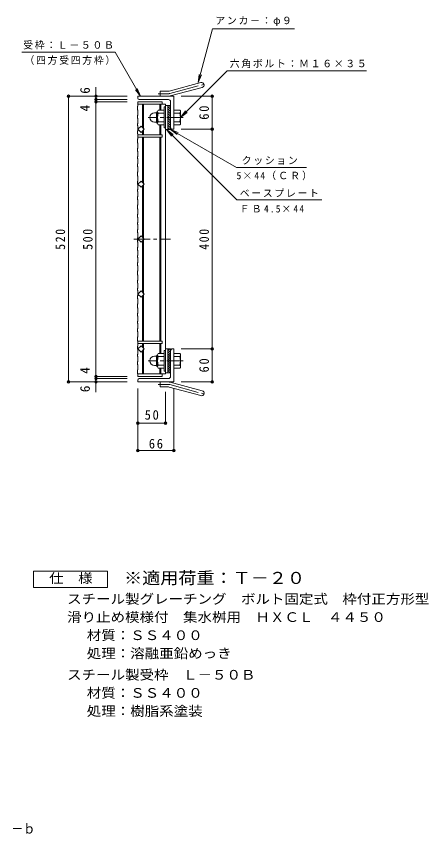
# Model space of a CAD drawing. Units: millimetres at full size, sheet at 1:6. Extents: x -841 to 962, y -827 to 765.
# Drawn here: x 210 to 962, y -827 to 662 of the extents above; entities that cross this region are included whole.
import ezdxf
from ezdxf.enums import TextEntityAlignment as Align

# ---------------------------------------------------------------- set-up
doc = ezdxf.new("R2010")
doc.units = ezdxf.units.MM
doc.header["$LTSCALE"] = 6
doc.header["$PDMODE"] = 32
doc.header["$PDSIZE"] = 4.8
doc.linetypes.add('CHAIN1', pattern=[8, 5, -1, 1, -1])
doc.linetypes.add('CHAIN2', pattern=[12, 9, -1, 1, -1])
for name, color, linetype, lineweight in [('E-1', 2, 'Continuous', 9), ('E-2', 3, 'Continuous', 9), ('E-4', 7, 'Continuous', 9), ('E-5', 7, 'Continuous', 9), ('F-4_F-4ﾚｲﾔ', 2, 'Continuous', 9)]:
    doc.layers.add(name, color=color, linetype=linetype, lineweight=lineweight)
doc.layers.add('F-5_F-5ﾚｲﾔ', color=2, linetype='Continuous')
doc.styles.add('ＭＳ ゴシック', font='')
doc.styles.get('ＭＳ ゴシック').set_extended_font_data('MS Gothic')

msp = doc.modelspace()

# ---------------------------------------------------------------- linework, layer by layer
at = {"layer": 'E-1'}
for p, q in [((488.499, 525.909), (546.69, 541.501)), ((472.355, 516.602), (472.355, 525.602)), ((486.17, 525.602), (472.355, 525.602)), ((490.828, 517.215), (549.019, 532.807)), ((431.355, 513.102), (431.355, 516.602)), ((497.355, 516.602), (431.355, 516.602)), ((487.355, 510.602), (433.855, 510.602)), ((491.355, 506.602), (491.355, 456.102)), ((497.355, 516.602), (497.355, 456.602)), ((479.555, 491.602), (468.593, 491.602)), ((479.555, 497.102), (479.555, 459.102)), ((481.855, 497.102), (479.555, 497.102)), ((486.355, 500.102), (491.355, 500.102)), ((486.355, 456.102), (486.355, 500.102)), ((491.355, 493.022), (486.355, 498.022)), ((491.355, 488.779), (486.355, 493.779)), ((491.355, 497.265), (488.517, 500.102)), ((497.355, 491.602), (508.316, 491.602)), ((462.045, 486.602), (465.555, 486.602)), ((465.555, 468.902), (465.555, 487.302)), ((467.355, 489.102), (467.555, 489.102)), ((467.555, 488.852), (467.555, 467.352)), ((479.555, 486.102), (468.593, 486.102)), ((491.355, 484.537), (486.355, 489.537)), ((491.355, 480.294), (486.355, 485.294)), ((491.355, 476.052), (486.355, 481.052)), ((491.355, 471.809), (486.355, 476.809)), ((497.355, 486.102), (508.316, 486.102)), ((509.555, 489.102), (509.355, 489.102)), ((509.355, 488.852), (509.355, 467.352)), ((462.055, 469.602), (465.555, 469.602)), ((467.355, 467.102), (467.555, 467.102)), ((479.555, 470.102), (468.593, 470.102)), ((479.555, 464.602), (468.593, 464.602)), ((491.355, 467.566), (486.355, 472.566)), ((491.355, 463.324), (486.355, 468.324)), ((491.355, 459.081), (486.355, 464.081)), ((497.355, 470.102), (508.316, 470.102)), ((497.355, 464.602), (508.316, 464.602)), ((509.555, 467.102), (509.355, 467.102)), ((481.855, 459.102), (479.555, 459.102)), ((490.091, 456.102), (486.355, 459.838)), ((491.355, 456.102), (486.355, 456.102)), ((493.855, 456.602), (497.355, 456.602)), ((467.355, 46.103), (467.555, 46.103)), ((467.555, 24.353), (467.555, 45.853)), ((479.555, 48.603), (468.593, 48.603)), ((479.555, 16.103), (479.555, 54.103)), ((481.855, 54.103), (479.555, 54.103)), ((486.355, 57.103), (486.355, 13.103)), ((490.091, 57.103), (486.355, 53.366)), ((491.355, 57.103), (486.355, 57.103)), ((491.355, 54.124), (486.355, 49.124)), ((491.355, 49.881), (486.355, 44.881)), ((491.355, 45.638), (486.355, 40.638)), ((491.355, 6.603), (491.355, 57.103)), ((493.855, 56.603), (497.355, 56.603)), ((497.355, -3.397), (497.355, 56.603)), ((497.355, 48.603), (508.316, 48.603)), ((509.555, 46.103), (509.355, 46.103)), ((509.355, 24.353), (509.355, 45.853)), ((462.055, 43.603), (465.555, 43.603)), ((465.555, 44.303), (465.555, 25.903)), ((479.555, 43.103), (468.593, 43.103)), ((491.355, 41.396), (486.355, 36.396)), ((491.355, 37.153), (486.355, 32.153)), ((491.355, 32.911), (486.355, 27.911)), ((497.355, 43.103), (508.316, 43.103)), ((462.045, 26.602), (465.555, 26.602)), ((467.355, 24.103), (467.555, 24.103)), ((479.555, 27.103), (468.593, 27.103)), ((479.555, 21.603), (468.593, 21.603)), ((481.855, 16.103), (479.555, 16.103)), ((491.355, 28.668), (486.355, 23.668)), ((491.355, 24.425), (486.355, 19.425)), ((491.355, 20.183), (486.355, 15.183)), ((491.355, 15.94), (488.517, 13.103)), ((497.355, 27.103), (508.316, 27.103)), ((497.355, 21.603), (508.316, 21.603)), ((509.555, 24.103), (509.355, 24.103)), ((431.355, 0.103), (431.355, -3.397)), ((487.355, 2.603), (433.855, 2.603)), ((486.355, 13.103), (491.355, 13.103)), ((497.355, -3.397), (431.355, -3.397)), ((472.355, -3.397), (472.355, -12.397)), ((486.17, -12.397), (472.355, -12.397)), ((488.499, -12.704), (546.69, -28.296)), ((490.828, -4.011), (549.019, -19.603))]:
    msp.add_line(p, q, dxfattribs=at)
at = {"layer": 'E-1', "linetype": 'CHAIN2'}
for p, q in [((489.664, 521.562), (554.83, 539.023)), ((486.17, 521.102), (468.55, 521.102)), ((486.17, -7.897), (468.55, -7.897)), ((489.664, -8.357), (554.83, -25.818))]:
    msp.add_line(p, q, dxfattribs=at)
at = {"layer": 'E-1', "linetype": 'CHAIN1'}
for p, q in [((514.472, 478.102), (450.253, 478.102)), ((514.472, 35.103), (450.253, 35.103))]:
    msp.add_line(p, q, dxfattribs=at)
at = {"layer": 'E-1'}
for centre, radius, start, end in [((547.855, 537.154), 4.5, 285.00014, 104.99991), ((486.17, 534.602), 9, 270, 285.00002), ((433.855, 513.102), 2.5, 180, 270), ((486.17, 534.602), 18, 270, 285), ((487.355, 506.602), 4, 0, 90), ((471.715, 488.852), 4.16, 138.61835, 221.37988), ((505.195, 488.852), 4.16, 318.62012, 41.38165), ((462.045, 478.112), 8.49, 90, 180), ((462.055, 478.102), 8.5, 180, 270), ((467.355, 487.302), 1.8, 90, 180), ((491.555, 478.102), 24, 160.52881, 199.47119), ((485.355, 478.102), 24, 340.52881, 19.47119), ((467.355, 468.902), 1.8, 180, 270), ((471.715, 467.352), 4.16, 138.62012, 221.38165), ((505.195, 467.352), 4.16, 318.61835, 41.37988), ((493.855, 459.102), 2.5, 180, 270), ((467.355, 44.303), 1.8, 90, 180), ((471.715, 45.853), 4.16, 138.61835, 221.37988), ((493.855, 54.103), 2.5, 90, 180), ((505.195, 45.853), 4.16, 318.62012, 41.38165), ((462.055, 35.103), 8.5, 90, 180), ((462.045, 35.093), 8.49, 180, 270), ((491.555, 35.103), 24, 160.52881, 199.47119), ((485.355, 35.103), 24, 340.52881, 19.47119), ((467.355, 25.903), 1.8, 180, 270), ((471.715, 24.353), 4.16, 138.62012, 221.38165), ((505.195, 24.353), 4.16, 318.61835, 41.37988), ((433.855, 0.103), 2.5, 90, 180), ((487.355, 6.603), 4, 270, 0), ((486.17, -21.397), 18, 75, 90), ((486.17, -21.397), 9, 74.99998, 90), ((547.855, -23.949), 4.5, 255.00009, 74.99986)]:
    msp.add_arc(centre, radius, start, end, dxfattribs=at)
at = {"layer": 'E-1', "linetype": 'CHAIN2'}
for centre, start, end in [((486.17, 534.602), 270, 284.99995), ((486.17, -21.397), 75.00005, 90)]:
    msp.add_arc(centre, 13.5, start, end, dxfattribs=at)
at = {"layer": 'E-2'}
for p, q in [((431.855, 506.602), (475.855, 506.602)), ((431.855, 498.868), (431.855, 506.602)), ((475.855, 506.602), (475.855, 502.102)), ((431.855, 498.868), (431.055, 498.351)), ((431.055, 491.635), (431.055, 498.351)), ((431.055, 491.635), (431.855, 491.117)), ((431.855, 502.102), (481.855, 502.102)), ((440.355, 502.102), (440.355, 459.415)), ((441.855, 502.102), (441.855, 457.916)), ((471.855, 502.102), (471.855, 491.602)), ((473.355, 502.102), (473.355, 491.602)), ((481.855, 502.102), (481.855, 11.101)), ((486.355, 500.102), (481.855, 500.102)), ((486.355, 456.102), (486.355, 500.102)), ((431.055, 481.475), (431.855, 481.993)), ((431.055, 476.635), (431.055, 481.475)), ((431.855, 491.117), (431.855, 481.993)), ((431.055, 476.635), (431.855, 476.117)), ((431.055, 466.475), (431.855, 466.993)), ((431.055, 466.475), (431.055, 463.51)), ((431.855, 462.993), (431.055, 463.51)), ((431.855, 476.117), (431.855, 466.993)), ((431.855, 462.993), (431.855, 453.868)), ((471.855, 464.602), (471.855, 446.602)), ((473.355, 464.602), (473.355, 446.602)), ((431.055, 453.351), (431.855, 453.868)), ((431.055, 453.351), (431.055, 448.51)), ((431.055, 448.51), (431.855, 447.993)), ((431.855, 447.993), (431.855, 438.868)), ((440.355, 453.788), (440.355, 446.602)), ((441.855, 455.288), (441.855, 446.602)), ((486.355, 456.102), (481.855, 456.102)), ((431.055, 438.351), (431.855, 438.868)), ((431.055, 438.351), (431.055, 431.635)), ((431.855, 446.602), (475.855, 446.602)), ((431.855, 442.102), (475.855, 442.102)), ((440.355, 442.102), (440.355, 359.415)), ((441.855, 442.102), (441.855, 357.916)), ((471.855, 442.102), (471.855, 71.101)), ((473.355, 442.102), (473.355, 71.101)), ((475.855, 446.602), (475.855, 442.102)), ((431.855, 431.117), (431.055, 431.635)), ((431.055, 421.475), (431.855, 421.993)), ((431.055, 416.635), (431.055, 421.475)), ((431.855, 431.117), (431.855, 421.993)), ((431.055, 416.635), (431.855, 416.117)), ((431.055, 406.475), (431.855, 406.993)), ((431.055, 406.475), (431.055, 403.51)), ((431.855, 402.993), (431.055, 403.51)), ((431.855, 416.117), (431.855, 406.993)), ((431.855, 402.993), (431.855, 393.868)), ((431.055, 393.351), (431.855, 393.868)), ((431.055, 393.351), (431.055, 388.51)), ((431.055, 388.51), (431.855, 387.993)), ((431.855, 387.993), (431.855, 378.868)), ((431.055, 378.351), (431.855, 378.868)), ((431.055, 378.351), (431.055, 371.635)), ((431.855, 371.117), (431.055, 371.635)), ((431.055, 361.475), (431.855, 361.993)), ((431.055, 356.635), (431.055, 361.475)), ((431.855, 371.117), (431.855, 361.993)), ((431.055, 356.635), (431.855, 356.117)), ((431.055, 346.475), (431.855, 346.993)), ((431.055, 346.475), (431.055, 343.51)), ((431.855, 342.993), (431.055, 343.51)), ((431.855, 356.117), (431.855, 346.993)), ((431.855, 342.993), (431.855, 333.868)), ((440.355, 353.788), (440.355, 259.415)), ((441.855, 355.288), (441.855, 257.916)), ((431.055, 333.351), (431.855, 333.868)), ((431.055, 333.351), (431.055, 328.51)), ((431.055, 328.51), (431.855, 327.993)), ((431.855, 327.993), (431.855, 318.868)), ((431.055, 318.351), (431.855, 318.868)), ((431.055, 318.351), (431.055, 311.635)), ((431.855, 311.117), (431.055, 311.635)), ((431.055, 301.475), (431.855, 301.993)), ((431.055, 296.635), (431.055, 301.475)), ((431.855, 311.117), (431.855, 301.993)), ((431.055, 296.635), (431.855, 296.117)), ((431.055, 286.475), (431.855, 286.993)), ((431.055, 286.475), (431.055, 283.51)), ((431.855, 282.993), (431.055, 283.51)), ((431.855, 296.117), (431.855, 286.993)), ((431.055, 273.351), (431.855, 273.868)), ((431.055, 273.351), (431.055, 268.51)), ((431.055, 268.51), (431.855, 267.993)), ((431.855, 282.993), (431.855, 273.868)), ((431.055, 258.351), (431.855, 258.868)), ((431.055, 258.351), (431.055, 251.635)), ((431.855, 267.993), (431.855, 258.868)), ((440.355, 159.417), (440.355, 253.789)), ((441.855, 157.917), (441.855, 255.289)), ((431.855, 251.117), (431.055, 251.635)), ((431.055, 241.475), (431.855, 241.993)), ((431.055, 236.634), (431.055, 241.475)), ((431.855, 251.117), (431.855, 241.993)), ((431.055, 236.634), (431.855, 236.117)), ((431.055, 226.475), (431.855, 226.993)), ((431.055, 226.475), (431.055, 223.51)), ((431.855, 222.993), (431.055, 223.51)), ((431.855, 236.117), (431.855, 226.993)), ((431.055, 213.351), (431.855, 213.868)), ((431.055, 213.351), (431.055, 208.51)), ((431.855, 222.993), (431.855, 213.868)), ((431.055, 208.51), (431.855, 207.993)), ((431.055, 198.351), (431.855, 198.868)), ((431.055, 198.351), (431.055, 191.634)), ((431.855, 207.993), (431.855, 198.868)), ((431.855, 191.117), (431.055, 191.634)), ((431.055, 181.475), (431.855, 181.993)), ((431.055, 176.634), (431.055, 181.475)), ((431.855, 191.117), (431.855, 181.993)), ((431.055, 176.634), (431.855, 176.117)), ((431.055, 166.475), (431.855, 166.993)), ((431.055, 166.475), (431.055, 163.51)), ((431.855, 176.117), (431.855, 166.993)), ((431.855, 162.993), (431.055, 163.51)), ((431.055, 153.351), (431.855, 153.868)), ((431.055, 153.351), (431.055, 148.51)), ((431.855, 162.993), (431.855, 153.868)), ((440.355, 71.103), (440.355, 153.789)), ((441.855, 71.103), (441.855, 155.289)), ((431.055, 148.51), (431.855, 147.993)), ((431.055, 138.351), (431.855, 138.868)), ((431.055, 138.351), (431.055, 131.634)), ((431.855, 147.993), (431.855, 138.868)), ((431.855, 131.117), (431.055, 131.634)), ((431.055, 121.475), (431.855, 121.993)), ((431.055, 116.634), (431.055, 121.475)), ((431.855, 131.117), (431.855, 121.993)), ((431.055, 116.634), (431.855, 116.117)), ((431.055, 106.475), (431.855, 106.993)), ((431.055, 106.475), (431.055, 103.51)), ((431.855, 116.117), (431.855, 106.993)), ((431.855, 102.993), (431.055, 103.51)), ((431.055, 93.351), (431.855, 93.868)), ((431.055, 93.351), (431.055, 88.51)), ((431.855, 102.993), (431.855, 93.868)), ((431.055, 88.51), (431.855, 87.993)), ((431.055, 78.351), (431.855, 78.868)), ((431.055, 78.351), (431.055, 71.634)), ((431.855, 87.993), (431.855, 78.868)), ((431.855, 71.117), (431.055, 71.634)), ((431.055, 61.475), (431.855, 61.993)), ((431.055, 56.634), (431.055, 61.475)), ((431.855, 71.117), (431.855, 61.993)), ((431.855, 71.101), (475.855, 71.101)), ((431.855, 66.601), (475.855, 66.601)), ((440.355, 59.417), (440.355, 66.603)), ((441.855, 57.917), (441.855, 66.603)), ((471.855, 48.601), (471.855, 66.601)), ((473.355, 48.601), (473.355, 66.601)), ((475.855, 66.601), (475.855, 71.101)), ((431.055, 56.634), (431.855, 56.117)), ((431.055, 46.475), (431.855, 46.993)), ((431.055, 46.475), (431.055, 43.51)), ((431.855, 56.117), (431.855, 46.993)), ((440.355, 11.103), (440.355, 53.789)), ((441.855, 11.103), (441.855, 55.289)), ((486.355, 57.102), (481.855, 57.102)), ((486.355, 57.102), (486.355, 13.101)), ((431.855, 42.993), (431.055, 43.51)), ((431.055, 33.351), (431.855, 33.868)), ((431.055, 33.351), (431.055, 28.51)), ((431.855, 42.993), (431.855, 33.868)), ((431.055, 28.51), (431.855, 27.993)), ((431.055, 18.351), (431.855, 18.868)), ((431.055, 18.351), (431.055, 11.634)), ((431.855, 27.993), (431.855, 18.868)), ((471.855, 11.101), (471.855, 21.601)), ((473.355, 11.101), (473.355, 21.601)), ((431.855, 11.117), (431.055, 11.634)), ((431.855, 11.117), (431.855, 6.601)), ((431.855, 11.101), (481.855, 11.101)), ((475.855, 6.601), (431.855, 6.601)), ((475.855, 6.601), (475.855, 11.101)), ((486.355, 13.101), (481.855, 13.101))]:
    msp.add_line(p, q, dxfattribs=at)
at = {"layer": 'E-2', "linetype": 'CHAIN1'}
msp.add_line((424.249, 256.602), (491.357, 256.602), dxfattribs=at)
at = {"layer": 'E-2'}
for points in [[(431.855, 456.602), (437.511, 462.259), (443.168, 456.602), (437.511, 450.945)], [(431.855, 356.602), (437.511, 362.259), (443.168, 356.602), (437.511, 350.945)], [(431.855, 256.602), (437.511, 262.259), (443.168, 256.602), (437.511, 250.945)], [(431.855, 156.603), (437.511, 150.946), (443.168, 156.603), (437.511, 162.26)], [(431.855, 56.603), (437.511, 50.946), (443.168, 56.603), (437.511, 62.26)]]:
    msp.add_lwpolyline(points, close=True, dxfattribs=at)
at = {"layer": 'E-4'}
for p, q in [((355.355, 533.192), (355.355, 510.602)), ((303.555, 516.602), (412.355, 516.602)), ((305.355, 516.602), (305.355, -3.399)), ((353.555, 510.602), (412.355, 510.602)), ((353.555, 506.602), (412.355, 506.602)), ((355.355, 510.602), (355.355, 506.602)), ((355.355, 506.602), (355.355, 6.601)), ((569.155, 516.602), (510.355, 516.602)), ((567.355, 456.602), (567.355, 516.602)), ((569.155, 456.602), (510.355, 456.602)), ((567.355, 56.601), (567.355, 456.602)), ((569.155, 56.601), (510.355, 56.601)), ((567.355, -3.399), (567.355, 56.601)), ((353.555, 6.601), (412.355, 6.601)), ((353.555, 2.601), (412.355, 2.601)), ((355.355, 6.601), (355.355, 2.601)), ((355.355, 2.601), (355.355, -22.068)), ((303.555, -3.399), (412.355, -3.399)), ((569.155, -3.399), (510.355, -3.399)), ((431.355, -130.199), (431.355, -15.397)), ((431.855, -80.199), (431.855, -21.399)), ((481.855, -80.199), (481.855, -21.399)), ((497.355, -130.199), (497.355, -15.397)), ((431.855, -78.399), (481.855, -78.399)), ((431.355, -128.399), (497.355, -128.399))]:
    msp.add_line(p, q, dxfattribs=at)
for p in [(305.355, 516.602), (355.355, 516.602), (355.355, 510.602), (355.355, 506.602), (567.355, 516.602), (567.355, 456.602), (567.355, 56.601), (355.355, 6.601), (355.355, 2.601), (305.355, -3.399), (355.355, -3.399), (567.355, -3.399), (431.855, -78.399), (481.855, -78.399), (431.355, -128.399), (497.355, -128.399)]:
    msp.add_point(p, dxfattribs=at)
at = {"layer": 'E-5'}
for p, q in [((541.69, 541.501), (567.894, 639.295)), ((716.894, 639.295), (567.894, 639.295)), ((220.06, 596.786), (390.06, 596.786)), ((436.355, 516.602), (390.06, 596.786)), ((541.69, 541.501), (543.648, 556.373)), ((541.69, 541.501), (547.43, 555.359)), ((436.355, 516.602), (427.223, 528.502)), ((436.355, 516.602), (430.614, 530.46)), ((509.355, 478.102), (518.486, 490.003)), ((509.355, 478.102), (521.255, 487.234)), ((484.105, 456.102), (493.236, 444.201)), ((484.105, 456.102), (496.005, 446.97)), ((484.105, 456.102), (612.301, 327.905)), ((491.356, 456.101), (503.256, 446.97)), ((491.356, 456.101), (505.214, 450.361)), ((491.356, 456.101), (611.33, 386.834)), ((611.33, 386.834), (739.12, 386.834)), ((612.301, 327.905), (766.921, 327.905))]:
    msp.add_line(p, q, dxfattribs=at)
msp.add_lwpolyline([(509.355, 478.102), (594.146, 562.894), (848.146, 562.894)], dxfattribs=at)
at = {"layer": 'F-4_F-4ﾚｲﾔ'}
msp.add_lwpolyline([(241.476, -377.786), (241.476, -347.786), (376.475, -347.786), (376.475, -377.786)], close=True, dxfattribs=at)

# ---------------------------------------------------------------- texts
at = {"layer": 'E-4', "color": 2, "style": 'ＭＳ ゴシック'}
for s, p in [('6', (349.355, 521.192)), ('4', (349.355, 488.988)), ('4', (349.355, 11.447)), ('6', (349.355, -22.068))]:
    msp.add_text(s, height=17.6, rotation=90, dxfattribs=at).set_placement(p, align=Align.BOTTOM_LEFT)
at = {"layer": 'E-4', "color": 2, "char_height": 17.6, "attachment_point": 7, "rotation": 90, "style": 'ＭＳ ゴシック'}
for s, insert in [('\\T1.27;\\W0.95;60', (561.355, 473.852)), ('\\T1.27;\\W0.9;520', (299.355, 237.102)), ('\\T1.27;\\W0.9;500', (349.355, 237.102)), ('\\T1.27;\\W0.9;400', (561.355, 237.102)), ('\\T1.27;\\W0.95;60', (561.355, 13.851))]:
    msp.add_mtext(s, dxfattribs=dict(at, insert=insert))
at = {"layer": 'E-4', "color": 2, "char_height": 17.6, "attachment_point": 7, "style": 'ＭＳ ゴシック'}
for s, insert in [('\\T1.27;\\W0.95;50', (444.105, -72.399)), ('\\T1.27;\\W0.95;66', (451.605, -124.799))]:
    msp.add_mtext(s, dxfattribs=dict(at, insert=insert))
at = {"layer": 'E-5', "char_height": 13.2, "attachment_point": 7, "style": 'ＭＳ ゴシック'}
for s, insert in [('\\T1.17;アンカ－：φ９', (572.894, 644.295)), ('\\T1.17;受枠：Ｌ－５０Ｂ', (222.56, 601.786)), ('\\T1.17;（四方受四方枠）', (225.06, 573.786)), ('\\T1.17;六角ボルト：Ｍ１６×３５', (599.146, 567.894)), ('\\T1.17;クッション', (620.966, 391.834)), ('\\T1.21;5×44（ＣＲ）', (611.33, 363.834)), ('\\T1.17;ベースプレート', (617.301, 332.905)), ('\\T1.26;\\W0.95;ＦＢ4.5×44', (617.301, 304.905))]:
    msp.add_mtext(s, dxfattribs=dict(at, insert=insert))
at = {"layer": 'F-4_F-4ﾚｲﾔ', "style": 'ＭＳ ゴシック', "width": 1.1}
for s, p in [('仕\u3000様', (269.975, -374.786)), ('スチール製グレーチング\u3000ボルト固定式\u3000枠付正方形型', (302.729, -412.538)), ('滑り止め模様付\u3000集水桝用\u3000ＨＸＣＬ\u3000４４５０', (302.729, -445.538)), ('材質：ＳＳ４００', (338.557, -478.538)), ('処理：溶融亜鉛めっき', (338.557, -511.538)), ('スチール製受枠\u3000Ｌ－５０Ｂ', (302.729, -550.538)), ('材質：ＳＳ４００', (338.557, -583.538)), ('処理：樹脂系塗装', (338.557, -616.538))]:
    msp.add_text(s, height=17.6, dxfattribs=at).set_placement(p, align=Align.BOTTOM_LEFT)
at = {"layer": 'F-5_F-5ﾚｲﾔ', "color": 3, "style": 'ＭＳ ゴシック', "width": 1.1}
msp.add_text('※適用荷重：Ｔ－２０', height=21.99, dxfattribs=at).set_placement((406.475, -377.786), align=Align.BOTTOM_LEFT)
at = {"layer": 'F-5_F-5ﾚｲﾔ', "style": 'ＭＳ ゴシック', "width": 0.9}
msp.add_text('集水桝用\u3000クッション付\u3000ＨＸＣＬ\u3000４４５０－ｂ', height=17.6, dxfattribs=at).set_placement((-252.375, -830.689), align=Align.BOTTOM_LEFT)

doc.saveas('drawing.dxf')
